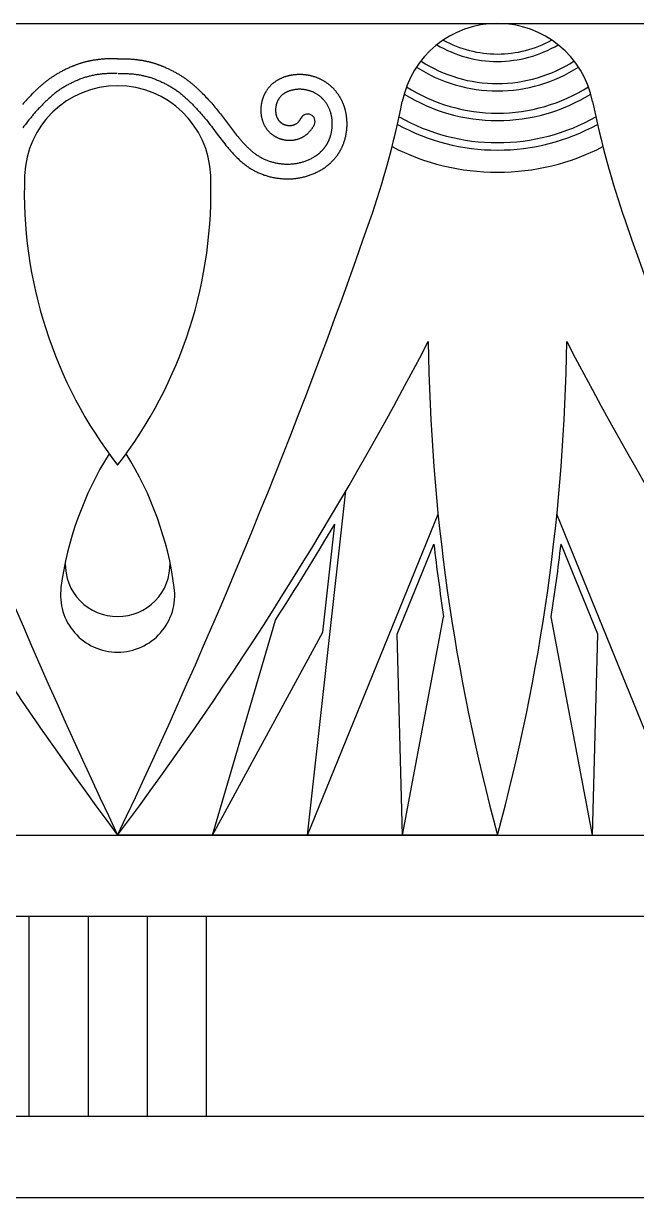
# Model space of a CAD drawing. Extents: x -111 to 2985, y -118 to 122.
# Drawn here: x -45.41 to -33.54, y -35.88 to -13.13 of the extents above; entities that cross this region are included whole.
import ezdxf

# ---------------------------------------------------------------- set-up
doc = ezdxf.new("R2010")
doc.units = 0
doc.layers.add('LAYER_03', color=5, linetype='CONTINUOUS')

msp = doc.modelspace()

# ---------------------------------------------------------------- linework, layer by layer
at = {"layer": 'LAYER_03'}
for points in [[(-58.307, -13.133), (-14.157, -13.133)], [(-43.591, -13.817), (-43.608, -13.817), (-43.625, -13.816), (-43.643, -13.816), (-43.659, -13.816), (-43.676, -13.816), (-43.693, -13.816), (-43.709, -13.816), (-43.726, -13.816), (-43.742, -13.816), (-43.758, -13.817), (-43.774, -13.817), (-43.79, -13.818), (-43.805, -13.819), (-43.821, -13.82), (-43.836, -13.821), (-43.851, -13.822), (-43.866, -13.823), (-43.881, -13.824), (-43.896, -13.825), (-43.911, -13.827), (-43.925, -13.828), (-43.94, -13.83), (-43.954, -13.831), (-43.968, -13.833), (-43.982, -13.835), (-43.996, -13.837), (-44.009, -13.839), (-44.023, -13.841), (-44.036, -13.843), (-44.05, -13.845), (-44.063, -13.847), (-44.076, -13.849), (-44.089, -13.852), (-44.102, -13.854), (-44.114, -13.857), (-44.127, -13.859), (-44.139, -13.862), (-44.152, -13.864), (-44.164, -13.867), (-44.176, -13.87), (-44.188, -13.873), (-44.2, -13.876), (-44.212, -13.879), (-44.223, -13.882), (-44.235, -13.885), (-44.246, -13.888), (-44.258, -13.891), (-44.269, -13.894), (-44.28, -13.898), (-44.291, -13.901), (-44.302, -13.904), (-44.313, -13.908), (-44.323, -13.911), (-44.334, -13.915), (-44.344, -13.918), (-44.355, -13.922), (-44.365, -13.925), (-44.375, -13.929), (-44.385, -13.932), (-44.395, -13.936), (-44.405, -13.94), (-44.415, -13.944), (-44.425, -13.947), (-44.435, -13.951), (-44.444, -13.955), (-44.454, -13.959), (-44.463, -13.963), (-44.472, -13.966), (-44.491, -13.974), (-44.509, -13.982), (-44.527, -13.99), (-44.544, -13.998), (-44.561, -14.006), (-44.578, -14.013), (-44.595, -14.021), (-44.611, -14.029), (-44.627, -14.037), (-44.643, -14.045), (-44.658, -14.053), (-44.673, -14.061), (-44.688, -14.069), (-44.703, -14.077), (-44.718, -14.085), (-44.732, -14.093), (-44.746, -14.101), (-44.76, -14.109), (-44.774, -14.118), (-44.788, -14.126), (-44.801, -14.134), (-44.814, -14.142), (-44.828, -14.151), (-44.84, -14.159), (-44.853, -14.167), (-44.866, -14.176), (-44.878, -14.184), (-44.891, -14.193), (-44.903, -14.201), (-44.915, -14.21), (-44.927, -14.219), (-44.939, -14.228), (-44.951, -14.237), (-44.963, -14.246), (-44.974, -14.255), (-44.986, -14.264), (-44.997, -14.273), (-45.009, -14.282), (-45.02, -14.292), (-45.032, -14.301), (-45.043, -14.311), (-45.054, -14.32), (-45.066, -14.33), (-45.077, -14.34), (-45.088, -14.35), (-45.1, -14.36), (-45.111, -14.37), (-45.122, -14.381), (-45.134, -14.391), (-45.145, -14.402), (-45.156, -14.412), (-45.167, -14.423), (-45.179, -14.434), (-45.19, -14.445), (-45.201, -14.456), (-45.213, -14.467), (-45.224, -14.478), (-45.235, -14.489), (-45.258, -14.512), (-45.28, -14.535), (-45.302, -14.558), (-45.325, -14.582), (-45.347, -14.605), (-45.369, -14.63), (-45.391, -14.654), (-45.412, -14.679), (-45.434, -14.703)], [(-43.591, -13.817), (-43.573, -13.817), (-43.556, -13.816), (-43.539, -13.816), (-43.522, -13.816), (-43.505, -13.816), (-43.488, -13.816), (-43.472, -13.816), (-43.455, -13.816), (-43.439, -13.816), (-43.423, -13.817), (-43.407, -13.817), (-43.391, -13.818), (-43.376, -13.819), (-43.36, -13.82), (-43.345, -13.821), (-43.33, -13.822), (-43.315, -13.823), (-43.3, -13.824), (-43.285, -13.825), (-43.271, -13.827), (-43.256, -13.828), (-43.242, -13.83), (-43.227, -13.831), (-43.213, -13.833), (-43.199, -13.835), (-43.186, -13.837), (-43.172, -13.839), (-43.158, -13.841), (-43.145, -13.843), (-43.132, -13.845), (-43.118, -13.847), (-43.105, -13.849), (-43.092, -13.852), (-43.08, -13.854), (-43.067, -13.857), (-43.054, -13.859), (-43.042, -13.862), (-43.03, -13.864), (-43.017, -13.867), (-43.005, -13.87), (-42.993, -13.873), (-42.981, -13.876), (-42.97, -13.879), (-42.958, -13.882), (-42.946, -13.885), (-42.935, -13.888), (-42.924, -13.891), (-42.912, -13.894), (-42.901, -13.898), (-42.89, -13.901), (-42.879, -13.904), (-42.869, -13.908), (-42.858, -13.911), (-42.847, -13.915), (-42.837, -13.918), (-42.826, -13.922), (-42.816, -13.925), (-42.806, -13.929), (-42.796, -13.932), (-42.786, -13.936), (-42.776, -13.94), (-42.766, -13.944), (-42.756, -13.947), (-42.747, -13.951), (-42.737, -13.955), (-42.728, -13.959), (-42.718, -13.963), (-42.709, -13.966), (-42.691, -13.974), (-42.672, -13.982), (-42.655, -13.99), (-42.637, -13.998), (-42.62, -14.006), (-42.603, -14.013), (-42.587, -14.021), (-42.57, -14.029), (-42.554, -14.037), (-42.539, -14.045), (-42.523, -14.053), (-42.508, -14.061), (-42.493, -14.069), (-42.478, -14.077), (-42.463, -14.085), (-42.449, -14.093), (-42.435, -14.101), (-42.421, -14.109), (-42.407, -14.118), (-42.394, -14.126), (-42.38, -14.134), (-42.367, -14.142), (-42.354, -14.151), (-42.341, -14.159), (-42.328, -14.167), (-42.315, -14.176), (-42.303, -14.184), (-42.291, -14.193), (-42.278, -14.201), (-42.266, -14.21), (-42.254, -14.219), (-42.242, -14.228), (-42.23, -14.237), (-42.219, -14.246), (-42.207, -14.255), (-42.195, -14.264), (-42.184, -14.273), (-42.172, -14.282), (-42.161, -14.292), (-42.15, -14.301), (-42.138, -14.311), (-42.127, -14.32), (-42.116, -14.33), (-42.104, -14.34), (-42.093, -14.35), (-42.082, -14.36), (-42.07, -14.37), (-42.059, -14.381), (-42.048, -14.391), (-42.036, -14.402), (-42.025, -14.412), (-42.014, -14.423), (-42.003, -14.434), (-41.991, -14.445), (-41.98, -14.456), (-41.969, -14.467), (-41.957, -14.478), (-41.946, -14.489), (-41.924, -14.512), (-41.901, -14.535), (-41.879, -14.558), (-41.857, -14.582), (-41.835, -14.605), (-41.813, -14.63), (-41.791, -14.654), (-41.769, -14.679), (-41.747, -14.703), (-41.726, -14.728), (-41.705, -14.753), (-41.684, -14.779), (-41.663, -14.804), (-41.642, -14.83), (-41.622, -14.855), (-41.601, -14.881), (-41.581, -14.907), (-41.561, -14.933), (-41.542, -14.959), (-41.522, -14.985), (-41.483, -15.037), (-41.444, -15.089), (-41.404, -15.141), (-41.385, -15.167), (-41.365, -15.193), (-41.345, -15.219), (-41.325, -15.244), (-41.305, -15.27), (-41.285, -15.295), (-41.264, -15.321), (-41.244, -15.346), (-41.223, -15.371), (-41.212, -15.383), (-41.202, -15.396), (-41.191, -15.408), (-41.18, -15.42), (-41.169, -15.433), (-41.158, -15.445), (-41.147, -15.457), (-41.136, -15.469), (-41.125, -15.48), (-41.114, -15.492), (-41.102, -15.504), (-41.091, -15.515), (-41.079, -15.527), (-41.068, -15.538), (-41.056, -15.549), (-41.044, -15.56), (-41.032, -15.571), (-41.02, -15.582), (-41.008, -15.593), (-40.995, -15.603), (-40.983, -15.614), (-40.97, -15.624), (-40.957, -15.634), (-40.944, -15.644), (-40.931, -15.654), (-40.918, -15.663), (-40.905, -15.672), (-40.892, -15.682), (-40.878, -15.691), (-40.864, -15.699), (-40.85, -15.708), (-40.836, -15.716), (-40.822, -15.724), (-40.808, -15.732), (-40.793, -15.74), (-40.779, -15.748), (-40.764, -15.755), (-40.749, -15.762), (-40.733, -15.769), (-40.718, -15.775), (-40.703, -15.782), (-40.687, -15.788), (-40.671, -15.793), (-40.655, -15.799), (-40.639, -15.804), (-40.623, -15.81), (-40.607, -15.814), (-40.59, -15.819), (-40.574, -15.823), (-40.557, -15.827), (-40.54, -15.831), (-40.523, -15.835), (-40.506, -15.838), (-40.49, -15.841), (-40.472, -15.844), (-40.455, -15.846), (-40.438, -15.849), (-40.421, -15.851), (-40.404, -15.852), (-40.386, -15.854), (-40.369, -15.855), (-40.352, -15.856), (-40.334, -15.857), (-40.317, -15.857), (-40.3, -15.857), (-40.282, -15.857), (-40.265, -15.857), (-40.247, -15.856), (-40.23, -15.855), (-40.213, -15.854), (-40.195, -15.852), (-40.178, -15.85), (-40.161, -15.848), (-40.144, -15.846), (-40.127, -15.843), (-40.11, -15.84), (-40.093, -15.837), (-40.076, -15.833), (-40.059, -15.829), (-40.042, -15.825), (-40.025, -15.821), (-40.009, -15.816), (-39.992, -15.811), (-39.976, -15.806), (-39.96, -15.8), (-39.943, -15.794), (-39.927, -15.788), (-39.912, -15.782), (-39.896, -15.775), (-39.88, -15.768), (-39.865, -15.761), (-39.85, -15.753), (-39.835, -15.746), (-39.82, -15.738), (-39.805, -15.729), (-39.791, -15.721), (-39.776, -15.712), (-39.762, -15.703), (-39.748, -15.694), (-39.742, -15.689), (-39.735, -15.684), (-39.728, -15.679), (-39.721, -15.674), (-39.715, -15.669), (-39.708, -15.664), (-39.702, -15.659), (-39.695, -15.654), (-39.689, -15.649), (-39.683, -15.643), (-39.676, -15.638), (-39.67, -15.633), (-39.664, -15.627), (-39.658, -15.622), (-39.652, -15.616), (-39.646, -15.61), (-39.64, -15.605), (-39.635, -15.599), (-39.629, -15.593), (-39.623, -15.587), (-39.618, -15.581), (-39.612, -15.575), (-39.607, -15.569), (-39.602, -15.563), (-39.596, -15.557), (-39.591, -15.55), (-39.586, -15.544), (-39.581, -15.538), (-39.576, -15.531), (-39.572, -15.525), (-39.567, -15.518), (-39.562, -15.512), (-39.558, -15.505), (-39.553, -15.498), (-39.549, -15.491), (-39.544, -15.485), (-39.54, -15.478), (-39.536, -15.471), (-39.532, -15.464), (-39.528, -15.457), (-39.524, -15.45), (-39.52, -15.443), (-39.516, -15.435), (-39.513, -15.428), (-39.509, -15.421), (-39.506, -15.414), (-39.502, -15.406), (-39.499, -15.399), (-39.496, -15.392), (-39.493, -15.384), (-39.49, -15.377), (-39.487, -15.369), (-39.484, -15.361), (-39.481, -15.354), (-39.478, -15.346), (-39.475, -15.339), (-39.473, -15.331), (-39.47, -15.323), (-39.468, -15.315), (-39.466, -15.308), (-39.461, -15.292), (-39.457, -15.276), (-39.453, -15.261), (-39.45, -15.245), (-39.447, -15.229), (-39.444, -15.213), (-39.442, -15.197), (-39.439, -15.181), (-39.438, -15.165), (-39.436, -15.149), (-39.435, -15.133), (-39.434, -15.117), (-39.433, -15.101), (-39.433, -15.085), (-39.433, -15.07), (-39.433, -15.054), (-39.434, -15.038), (-39.435, -15.022), (-39.436, -15.007), (-39.437, -14.991), (-39.439, -14.976), (-39.441, -14.961), (-39.443, -14.946), (-39.446, -14.931), (-39.449, -14.916), (-39.452, -14.901), (-39.456, -14.887), (-39.459, -14.873), (-39.463, -14.858), (-39.468, -14.844), (-39.472, -14.831), (-39.477, -14.817), (-39.482, -14.804), (-39.488, -14.791), (-39.493, -14.778), (-39.499, -14.765), (-39.505, -14.752), (-39.512, -14.74), (-39.518, -14.728), (-39.525, -14.716), (-39.532, -14.704), (-39.539, -14.692), (-39.547, -14.681), (-39.554, -14.67), (-39.562, -14.659), (-39.57, -14.648), (-39.578, -14.638), (-39.587, -14.627), (-39.595, -14.617), (-39.604, -14.607), (-39.613, -14.598), (-39.622, -14.588), (-39.632, -14.579), (-39.641, -14.57), (-39.651, -14.562), (-39.661, -14.553), (-39.67, -14.545), (-39.68, -14.537), (-39.691, -14.529), (-39.701, -14.522), (-39.712, -14.514), (-39.722, -14.507), (-39.733, -14.5), (-39.744, -14.494), (-39.755, -14.488), (-39.766, -14.482), (-39.777, -14.476), (-39.788, -14.47), (-39.799, -14.465), (-39.811, -14.46), (-39.822, -14.455), (-39.834, -14.451), (-39.845, -14.446), (-39.857, -14.442), (-39.869, -14.439), (-39.881, -14.435), (-39.893, -14.432), (-39.904, -14.429), (-39.916, -14.426), (-39.928, -14.423), (-39.94, -14.421), (-39.952, -14.419), (-39.964, -14.417), (-39.976, -14.415), (-39.988, -14.413), (-40, -14.412), (-40.012, -14.411), (-40.024, -14.41), (-40.036, -14.409), (-40.047, -14.409), (-40.059, -14.409), (-40.071, -14.409), (-40.083, -14.409), (-40.094, -14.409), (-40.106, -14.41), (-40.117, -14.411), (-40.129, -14.412), (-40.14, -14.413), (-40.151, -14.414), (-40.162, -14.416), (-40.173, -14.418), (-40.184, -14.419), (-40.195, -14.422), (-40.206, -14.424), (-40.216, -14.426), (-40.227, -14.429), (-40.237, -14.432), (-40.247, -14.435), (-40.257, -14.438), (-40.267, -14.441), (-40.277, -14.445), (-40.286, -14.449), (-40.296, -14.452), (-40.305, -14.456), (-40.314, -14.461), (-40.323, -14.465), (-40.332, -14.47), (-40.34, -14.474), (-40.349, -14.479), (-40.357, -14.484), (-40.365, -14.49), (-40.373, -14.495), (-40.381, -14.501), (-40.388, -14.506), (-40.396, -14.512), (-40.403, -14.518), (-40.41, -14.525), (-40.417, -14.531), (-40.424, -14.538), (-40.43, -14.544), (-40.436, -14.551), (-40.443, -14.559), (-40.449, -14.566), (-40.454, -14.573), (-40.46, -14.581), (-40.465, -14.589), (-40.471, -14.597), (-40.476, -14.605), (-40.48, -14.613), (-40.485, -14.622), (-40.489, -14.63), (-40.494, -14.639), (-40.498, -14.648), (-40.501, -14.657), (-40.505, -14.666), (-40.508, -14.676), (-40.511, -14.686), (-40.514, -14.695), (-40.517, -14.705), (-40.52, -14.715), (-40.522, -14.726), (-40.524, -14.736), (-40.526, -14.746), (-40.527, -14.757), (-40.529, -14.767), (-40.53, -14.778), (-40.53, -14.789), (-40.531, -14.799), (-40.531, -14.81), (-40.531, -14.821), (-40.531, -14.832), (-40.53, -14.842), (-40.529, -14.853), (-40.528, -14.864), (-40.527, -14.874), (-40.525, -14.885), (-40.523, -14.895), (-40.521, -14.906), (-40.519, -14.911), (-40.518, -14.916), (-40.516, -14.921), (-40.515, -14.926), (-40.513, -14.931), (-40.511, -14.936), (-40.51, -14.941), (-40.508, -14.946), (-40.506, -14.951), (-40.504, -14.955), (-40.502, -14.96), (-40.499, -14.965), (-40.497, -14.97), (-40.495, -14.974), (-40.492, -14.979), (-40.489, -14.983), (-40.487, -14.988), (-40.484, -14.992), (-40.481, -14.997), (-40.478, -15.001), (-40.475, -15.005), (-40.472, -15.009), (-40.469, -15.014), (-40.465, -15.018), (-40.462, -15.022), (-40.458, -15.026), (-40.455, -15.03), (-40.451, -15.033), (-40.447, -15.037), (-40.443, -15.041), (-40.439, -15.044), (-40.435, -15.048), (-40.431, -15.051), (-40.427, -15.055), (-40.422, -15.058), (-40.418, -15.061), (-40.413, -15.064), (-40.409, -15.067), (-40.404, -15.07), (-40.399, -15.073), (-40.394, -15.076), (-40.389, -15.079), (-40.384, -15.081), (-40.378, -15.084), (-40.373, -15.086), (-40.368, -15.088), (-40.362, -15.09), (-40.357, -15.092), (-40.351, -15.094), (-40.345, -15.096), (-40.34, -15.098), (-40.334, -15.1), (-40.328, -15.101), (-40.322, -15.103), (-40.316, -15.104), (-40.31, -15.105), (-40.304, -15.106), (-40.298, -15.107), (-40.292, -15.108), (-40.286, -15.108), (-40.28, -15.109), (-40.274, -15.109), (-40.268, -15.11), (-40.262, -15.11), (-40.256, -15.11), (-40.249, -15.11), (-40.243, -15.109), (-40.237, -15.109), (-40.231, -15.108), (-40.225, -15.108), (-40.219, -15.107), (-40.213, -15.106), (-40.207, -15.105), (-40.2, -15.103), (-40.194, -15.102), (-40.188, -15.1), (-40.182, -15.099), (-40.177, -15.097), (-40.171, -15.095), (-40.165, -15.092), (-40.159, -15.09), (-40.153, -15.087), (-40.147, -15.084), (-40.142, -15.082), (-40.136, -15.078), (-40.131, -15.075), (-40.125, -15.072), (-40.12, -15.068), (-40.115, -15.064), (-40.109, -15.06), (-40.104, -15.056), (-40.099, -15.051), (-40.094, -15.047), (-40.089, -15.042), (-40.084, -15.037), (-40.08, -15.032), (-40.075, -15.027), (-40.071, -15.021), (-40.066, -15.015), (-40.062, -15.009), (-40.058, -15.003), (-40.054, -14.997), (-40.05, -14.99), (-40.046, -14.983), (-40.042, -14.976), (-40.039, -14.969)], [(-43.6, -14.103), (-43.619, -14.103), (-43.639, -14.102), (-43.658, -14.102), (-43.677, -14.102), (-43.697, -14.102), (-43.716, -14.102), (-43.736, -14.103), (-43.755, -14.103), (-43.774, -14.104), (-43.794, -14.105), (-43.813, -14.106), (-43.832, -14.107), (-43.852, -14.109), (-43.871, -14.11), (-43.89, -14.112), (-43.91, -14.114), (-43.929, -14.116), (-43.948, -14.119), (-43.967, -14.122), (-43.987, -14.124), (-44.006, -14.128), (-44.025, -14.131), (-44.044, -14.134), (-44.063, -14.138), (-44.082, -14.142), (-44.101, -14.146), (-44.12, -14.151), (-44.138, -14.156), (-44.157, -14.16), (-44.176, -14.166), (-44.195, -14.171), (-44.213, -14.176), (-44.232, -14.182), (-44.25, -14.188), (-44.268, -14.195), (-44.287, -14.201), (-44.305, -14.208), (-44.323, -14.215), (-44.341, -14.222), (-44.359, -14.229), (-44.377, -14.237), (-44.395, -14.244), (-44.412, -14.252), (-44.43, -14.26), (-44.448, -14.268), (-44.465, -14.277), (-44.482, -14.285), (-44.5, -14.294), (-44.517, -14.302), (-44.535, -14.311), (-44.552, -14.32), (-44.569, -14.329), (-44.586, -14.339), (-44.603, -14.348), (-44.62, -14.358), (-44.636, -14.368), (-44.653, -14.378), (-44.669, -14.388), (-44.685, -14.399), (-44.702, -14.409), (-44.718, -14.42), (-44.733, -14.432), (-44.749, -14.443), (-44.765, -14.454), (-44.78, -14.466), (-44.796, -14.478), (-44.811, -14.49), (-44.826, -14.502), (-44.841, -14.515), (-44.856, -14.527), (-44.87, -14.54), (-44.885, -14.552), (-44.9, -14.565), (-44.914, -14.578), (-44.928, -14.591), (-44.943, -14.604), (-44.957, -14.618), (-44.971, -14.631), (-44.985, -14.644), (-44.999, -14.658), (-45.013, -14.671), (-45.026, -14.685), (-45.04, -14.699), (-45.054, -14.713), (-45.067, -14.726), (-45.081, -14.74), (-45.094, -14.754), (-45.107, -14.769), (-45.121, -14.783), (-45.134, -14.797), (-45.147, -14.811), (-45.16, -14.826), (-45.173, -14.84), (-45.186, -14.854), (-45.199, -14.869), (-45.211, -14.884), (-45.224, -14.898), (-45.237, -14.913), (-45.249, -14.928), (-45.262, -14.943), (-45.274, -14.958), (-45.286, -14.972), (-45.311, -15.003), (-45.335, -15.033), (-45.359, -15.063), (-45.383, -15.094), (-45.406, -15.125), (-45.43, -15.156)], [(-43.581, -14.103), (-43.562, -14.103), (-43.543, -14.102), (-43.523, -14.102), (-43.504, -14.102), (-43.484, -14.102), (-43.465, -14.102), (-43.446, -14.103), (-43.426, -14.103), (-43.407, -14.104), (-43.387, -14.105), (-43.368, -14.106), (-43.349, -14.107), (-43.329, -14.109), (-43.31, -14.11), (-43.291, -14.112), (-43.272, -14.114), (-43.252, -14.116), (-43.233, -14.119), (-43.214, -14.122), (-43.195, -14.124), (-43.176, -14.128), (-43.157, -14.131), (-43.137, -14.134), (-43.118, -14.138), (-43.099, -14.142), (-43.081, -14.146), (-43.062, -14.151), (-43.043, -14.156), (-43.024, -14.16), (-43.005, -14.166), (-42.987, -14.171), (-42.968, -14.176), (-42.95, -14.182), (-42.931, -14.188), (-42.913, -14.195), (-42.895, -14.201), (-42.876, -14.208), (-42.858, -14.215), (-42.84, -14.222), (-42.822, -14.229), (-42.804, -14.237), (-42.787, -14.244), (-42.769, -14.252), (-42.751, -14.26), (-42.734, -14.268), (-42.716, -14.277), (-42.699, -14.285), (-42.681, -14.294), (-42.664, -14.302), (-42.647, -14.311), (-42.63, -14.32), (-42.612, -14.329), (-42.595, -14.339), (-42.579, -14.348), (-42.562, -14.358), (-42.545, -14.368), (-42.529, -14.378), (-42.512, -14.388), (-42.496, -14.399), (-42.48, -14.409), (-42.464, -14.42), (-42.448, -14.432), (-42.432, -14.443), (-42.417, -14.454), (-42.401, -14.466), (-42.386, -14.478), (-42.371, -14.49), (-42.355, -14.502), (-42.34, -14.515), (-42.326, -14.527), (-42.311, -14.54), (-42.296, -14.552), (-42.282, -14.565), (-42.267, -14.578), (-42.253, -14.591), (-42.239, -14.604), (-42.225, -14.618), (-42.21, -14.631), (-42.196, -14.644), (-42.183, -14.658), (-42.169, -14.671), (-42.155, -14.685), (-42.141, -14.699), (-42.128, -14.713), (-42.114, -14.726), (-42.101, -14.74), (-42.087, -14.754), (-42.074, -14.769), (-42.061, -14.783), (-42.048, -14.797), (-42.034, -14.811), (-42.021, -14.826), (-42.008, -14.84), (-41.996, -14.854), (-41.983, -14.869), (-41.97, -14.884), (-41.957, -14.898), (-41.945, -14.913), (-41.932, -14.928), (-41.92, -14.943), (-41.907, -14.958), (-41.895, -14.972), (-41.87, -15.003), (-41.846, -15.033), (-41.822, -15.063), (-41.799, -15.094), (-41.775, -15.125), (-41.752, -15.156), (-41.728, -15.187), (-41.682, -15.249), (-41.635, -15.311), (-41.612, -15.342), (-41.588, -15.372), (-41.564, -15.403), (-41.541, -15.434), (-41.516, -15.464), (-41.492, -15.494), (-41.48, -15.509), (-41.468, -15.524), (-41.455, -15.539), (-41.443, -15.554), (-41.43, -15.569), (-41.418, -15.584), (-41.405, -15.598), (-41.392, -15.613), (-41.379, -15.627), (-41.366, -15.642), (-41.353, -15.656), (-41.34, -15.67), (-41.326, -15.684), (-41.313, -15.698), (-41.299, -15.712), (-41.286, -15.725), (-41.272, -15.739), (-41.258, -15.752), (-41.244, -15.766), (-41.229, -15.779), (-41.215, -15.792), (-41.2, -15.805), (-41.186, -15.817), (-41.171, -15.83), (-41.156, -15.842), (-41.141, -15.854), (-41.125, -15.866), (-41.11, -15.878), (-41.094, -15.889), (-41.079, -15.901), (-41.063, -15.912), (-41.047, -15.922), (-41.03, -15.933), (-41.014, -15.943), (-40.997, -15.953), (-40.981, -15.963), (-40.964, -15.973), (-40.947, -15.982), (-40.93, -15.992), (-40.913, -16), (-40.895, -16.009), (-40.878, -16.017), (-40.86, -16.026), (-40.842, -16.033), (-40.824, -16.041), (-40.807, -16.048), (-40.788, -16.055), (-40.77, -16.062), (-40.752, -16.069), (-40.734, -16.075), (-40.715, -16.081), (-40.697, -16.086), (-40.678, -16.092), (-40.659, -16.097), (-40.641, -16.102), (-40.622, -16.106), (-40.603, -16.111), (-40.584, -16.115), (-40.565, -16.118), (-40.546, -16.122), (-40.527, -16.125), (-40.508, -16.128), (-40.488, -16.131), (-40.469, -16.133), (-40.45, -16.135), (-40.43, -16.137), (-40.411, -16.139), (-40.392, -16.14), (-40.372, -16.142), (-40.353, -16.142), (-40.334, -16.143), (-40.314, -16.143), (-40.295, -16.143), (-40.276, -16.143), (-40.256, -16.143), (-40.237, -16.142), (-40.217, -16.141), (-40.198, -16.14), (-40.179, -16.138), (-40.159, -16.136), (-40.14, -16.134), (-40.121, -16.132), (-40.102, -16.129), (-40.083, -16.126), (-40.064, -16.123), (-40.045, -16.119), (-40.026, -16.115), (-40.007, -16.111), (-39.988, -16.107), (-39.969, -16.102), (-39.95, -16.097), (-39.931, -16.092), (-39.913, -16.086), (-39.894, -16.08), (-39.876, -16.074), (-39.858, -16.068), (-39.84, -16.061), (-39.821, -16.054), (-39.803, -16.047), (-39.786, -16.039), (-39.768, -16.031), (-39.75, -16.023), (-39.733, -16.015), (-39.715, -16.006), (-39.698, -15.997), (-39.681, -15.988), (-39.664, -15.978), (-39.647, -15.969), (-39.631, -15.959), (-39.615, -15.948), (-39.598, -15.938), (-39.582, -15.927), (-39.566, -15.916), (-39.551, -15.904), (-39.535, -15.892), (-39.52, -15.88), (-39.505, -15.868), (-39.498, -15.862), (-39.49, -15.856), (-39.483, -15.849), (-39.476, -15.843), (-39.469, -15.836), (-39.462, -15.83), (-39.455, -15.823), (-39.448, -15.816), (-39.441, -15.81), (-39.434, -15.803), (-39.427, -15.796), (-39.42, -15.789), (-39.414, -15.782), (-39.407, -15.775), (-39.401, -15.767), (-39.394, -15.76), (-39.388, -15.753), (-39.381, -15.746), (-39.375, -15.738), (-39.369, -15.731), (-39.363, -15.723), (-39.357, -15.715), (-39.351, -15.708), (-39.345, -15.7), (-39.339, -15.692), (-39.334, -15.684), (-39.328, -15.676), (-39.323, -15.668), (-39.317, -15.66), (-39.312, -15.652), (-39.306, -15.644), (-39.301, -15.636), (-39.296, -15.628), (-39.291, -15.619), (-39.286, -15.611), (-39.281, -15.603), (-39.277, -15.594), (-39.272, -15.586), (-39.267, -15.577), (-39.263, -15.569), (-39.258, -15.56), (-39.254, -15.551), (-39.25, -15.543), (-39.246, -15.534), (-39.242, -15.525), (-39.238, -15.516), (-39.234, -15.507), (-39.23, -15.498), (-39.226, -15.49), (-39.223, -15.481), (-39.219, -15.472), (-39.216, -15.462), (-39.212, -15.453), (-39.209, -15.444), (-39.206, -15.435), (-39.203, -15.426), (-39.2, -15.417), (-39.197, -15.407), (-39.194, -15.398), (-39.191, -15.389), (-39.186, -15.37), (-39.181, -15.351), (-39.176, -15.333), (-39.172, -15.314), (-39.168, -15.295), (-39.164, -15.276), (-39.161, -15.257), (-39.158, -15.237), (-39.156, -15.218), (-39.153, -15.199), (-39.151, -15.18), (-39.15, -15.16), (-39.148, -15.141), (-39.147, -15.122), (-39.147, -15.102), (-39.147, -15.083), (-39.147, -15.064), (-39.147, -15.044), (-39.148, -15.025), (-39.149, -15.005), (-39.15, -14.986), (-39.152, -14.967), (-39.154, -14.947), (-39.155, -14.938), (-39.156, -14.928), (-39.158, -14.919), (-39.159, -14.909), (-39.161, -14.899), (-39.162, -14.89), (-39.164, -14.88), (-39.166, -14.871), (-39.168, -14.861), (-39.17, -14.852), (-39.172, -14.842), (-39.174, -14.833), (-39.176, -14.824), (-39.179, -14.814), (-39.181, -14.805), (-39.184, -14.796), (-39.187, -14.786), (-39.189, -14.777), (-39.192, -14.768), (-39.195, -14.758), (-39.198, -14.749), (-39.201, -14.74), (-39.204, -14.731), (-39.208, -14.722), (-39.211, -14.713), (-39.214, -14.704), (-39.218, -14.695), (-39.222, -14.686), (-39.225, -14.677), (-39.229, -14.668), (-39.233, -14.659), (-39.237, -14.65), (-39.241, -14.641), (-39.246, -14.633), (-39.25, -14.624), (-39.254, -14.615), (-39.259, -14.607), (-39.263, -14.598), (-39.268, -14.59), (-39.273, -14.581), (-39.277, -14.573), (-39.282, -14.564), (-39.287, -14.556), (-39.292, -14.548), (-39.297, -14.539), (-39.303, -14.531), (-39.308, -14.523), (-39.313, -14.515), (-39.319, -14.507), (-39.325, -14.499), (-39.33, -14.491), (-39.336, -14.484), (-39.342, -14.476), (-39.348, -14.468), (-39.354, -14.461), (-39.36, -14.453), (-39.366, -14.445), (-39.372, -14.438), (-39.379, -14.431), (-39.385, -14.423), (-39.391, -14.416), (-39.398, -14.409), (-39.405, -14.402), (-39.411, -14.395), (-39.418, -14.388), (-39.425, -14.381), (-39.432, -14.374), (-39.439, -14.368), (-39.446, -14.361), (-39.453, -14.354), (-39.46, -14.348), (-39.468, -14.341), (-39.475, -14.335), (-39.482, -14.329), (-39.49, -14.323), (-39.497, -14.317), (-39.505, -14.311), (-39.513, -14.305), (-39.52, -14.299), (-39.528, -14.293), (-39.536, -14.288), (-39.544, -14.282), (-39.552, -14.277), (-39.56, -14.271), (-39.568, -14.266), (-39.576, -14.261), (-39.585, -14.256), (-39.593, -14.251), (-39.601, -14.246), (-39.61, -14.241), (-39.618, -14.236), (-39.627, -14.232), (-39.635, -14.227), (-39.644, -14.223), (-39.652, -14.218), (-39.661, -14.214), (-39.67, -14.21), (-39.679, -14.206), (-39.688, -14.202), (-39.696, -14.198), (-39.705, -14.194), (-39.714, -14.19), (-39.723, -14.187), (-39.732, -14.183), (-39.741, -14.18), (-39.751, -14.176), (-39.76, -14.173), (-39.769, -14.17), (-39.778, -14.167), (-39.787, -14.164), (-39.797, -14.161), (-39.806, -14.159), (-39.815, -14.156), (-39.825, -14.153), (-39.834, -14.151), (-39.843, -14.149), (-39.853, -14.146), (-39.862, -14.144), (-39.872, -14.142), (-39.881, -14.14), (-39.891, -14.138), (-39.9, -14.137), (-39.91, -14.135), (-39.919, -14.134), (-39.929, -14.132), (-39.939, -14.131), (-39.948, -14.13), (-39.958, -14.128), (-39.967, -14.127), (-39.977, -14.126), (-39.987, -14.126), (-39.996, -14.125), (-40.006, -14.124), (-40.016, -14.124), (-40.026, -14.123), (-40.035, -14.123), (-40.045, -14.123), (-40.055, -14.123), (-40.064, -14.122), (-40.074, -14.123), (-40.084, -14.123), (-40.093, -14.123), (-40.103, -14.123), (-40.113, -14.124), (-40.122, -14.124), (-40.132, -14.125), (-40.142, -14.126), (-40.151, -14.126), (-40.161, -14.127), (-40.171, -14.128), (-40.18, -14.129), (-40.19, -14.131), (-40.2, -14.132), (-40.209, -14.133), (-40.219, -14.135), (-40.228, -14.137), (-40.238, -14.138), (-40.247, -14.14), (-40.257, -14.142), (-40.266, -14.144), (-40.276, -14.146), (-40.285, -14.148), (-40.295, -14.151), (-40.304, -14.153), (-40.313, -14.156), (-40.323, -14.159), (-40.332, -14.161), (-40.341, -14.164), (-40.35, -14.167), (-40.359, -14.17), (-40.369, -14.174), (-40.378, -14.177), (-40.387, -14.181), (-40.396, -14.184), (-40.405, -14.188), (-40.414, -14.192), (-40.422, -14.196), (-40.431, -14.2), (-40.44, -14.204), (-40.449, -14.208), (-40.457, -14.213), (-40.466, -14.217), (-40.475, -14.222), (-40.483, -14.226), (-40.491, -14.231), (-40.5, -14.236), (-40.508, -14.241), (-40.516, -14.247), (-40.524, -14.252), (-40.532, -14.257), (-40.54, -14.263), (-40.548, -14.268), (-40.556, -14.274), (-40.564, -14.28), (-40.571, -14.286), (-40.579, -14.292), (-40.586, -14.298), (-40.594, -14.305), (-40.601, -14.311), (-40.608, -14.318), (-40.615, -14.324), (-40.622, -14.331), (-40.629, -14.338), (-40.635, -14.345), (-40.642, -14.352), (-40.648, -14.359), (-40.655, -14.367), (-40.661, -14.374), (-40.667, -14.382), (-40.673, -14.389), (-40.679, -14.397), (-40.685, -14.404), (-40.691, -14.412), (-40.696, -14.42), (-40.702, -14.428), (-40.707, -14.436), (-40.713, -14.444), (-40.718, -14.453), (-40.723, -14.461), (-40.728, -14.469), (-40.732, -14.478), (-40.737, -14.486), (-40.741, -14.495), (-40.746, -14.504), (-40.75, -14.512), (-40.754, -14.521), (-40.758, -14.53), (-40.762, -14.539), (-40.766, -14.548), (-40.769, -14.557), (-40.773, -14.566), (-40.776, -14.575), (-40.779, -14.584), (-40.782, -14.593), (-40.785, -14.603), (-40.788, -14.612), (-40.791, -14.621), (-40.793, -14.63), (-40.796, -14.64), (-40.798, -14.649), (-40.8, -14.659), (-40.802, -14.668), (-40.804, -14.678), (-40.806, -14.687), (-40.808, -14.697), (-40.809, -14.706), (-40.811, -14.716), (-40.812, -14.726), (-40.813, -14.735), (-40.814, -14.745), (-40.815, -14.754), (-40.816, -14.764), (-40.816, -14.774), (-40.817, -14.784), (-40.817, -14.793), (-40.817, -14.803), (-40.818, -14.813), (-40.817, -14.822), (-40.817, -14.832), (-40.817, -14.842), (-40.817, -14.851), (-40.816, -14.861), (-40.815, -14.871), (-40.814, -14.88), (-40.813, -14.89), (-40.812, -14.9), (-40.811, -14.909), (-40.81, -14.919), (-40.808, -14.928), (-40.806, -14.938), (-40.804, -14.947), (-40.802, -14.957), (-40.8, -14.966), (-40.798, -14.976), (-40.796, -14.985), (-40.793, -14.995), (-40.79, -15.004), (-40.787, -15.013), (-40.784, -15.022), (-40.781, -15.031), (-40.778, -15.041), (-40.774, -15.05), (-40.771, -15.059), (-40.767, -15.068), (-40.763, -15.076), (-40.759, -15.085), (-40.755, -15.094), (-40.75, -15.103), (-40.746, -15.111), (-40.741, -15.12), (-40.736, -15.128), (-40.731, -15.136), (-40.726, -15.145), (-40.721, -15.153), (-40.716, -15.161), (-40.71, -15.169), (-40.704, -15.177), (-40.699, -15.184), (-40.693, -15.192), (-40.686, -15.199), (-40.68, -15.207), (-40.674, -15.214), (-40.667, -15.221), (-40.661, -15.228), (-40.654, -15.235), (-40.647, -15.242), (-40.64, -15.249), (-40.633, -15.255), (-40.625, -15.262), (-40.618, -15.268), (-40.611, -15.274), (-40.603, -15.28), (-40.595, -15.286), (-40.587, -15.292), (-40.58, -15.297), (-40.572, -15.303), (-40.563, -15.308), (-40.555, -15.313), (-40.547, -15.318), (-40.538, -15.323), (-40.53, -15.328), (-40.521, -15.332), (-40.513, -15.337), (-40.504, -15.341), (-40.495, -15.345), (-40.486, -15.349), (-40.477, -15.353), (-40.468, -15.356), (-40.459, -15.36), (-40.45, -15.363), (-40.441, -15.366), (-40.432, -15.369), (-40.423, -15.372), (-40.413, -15.375), (-40.404, -15.377), (-40.395, -15.38), (-40.385, -15.382), (-40.376, -15.384), (-40.366, -15.386), (-40.357, -15.388), (-40.347, -15.389), (-40.337, -15.391), (-40.328, -15.392), (-40.318, -15.393), (-40.309, -15.394), (-40.299, -15.395), (-40.289, -15.395), (-40.28, -15.396), (-40.27, -15.396), (-40.26, -15.396), (-40.25, -15.396), (-40.241, -15.396), (-40.231, -15.395), (-40.221, -15.395), (-40.212, -15.394), (-40.202, -15.393), (-40.192, -15.392), (-40.183, -15.391), (-40.173, -15.39), (-40.164, -15.388), (-40.154, -15.386), (-40.145, -15.384), (-40.135, -15.382), (-40.126, -15.38), (-40.116, -15.377), (-40.107, -15.375), (-40.098, -15.372), (-40.089, -15.369), (-40.079, -15.366), (-40.07, -15.362), (-40.061, -15.359), (-40.052, -15.355), (-40.043, -15.351), (-40.035, -15.347), (-40.026, -15.343), (-40.017, -15.339), (-40.009, -15.334), (-40, -15.33), (-39.992, -15.325), (-39.983, -15.32), (-39.975, -15.315), (-39.967, -15.31), (-39.959, -15.304), (-39.951, -15.299), (-39.943, -15.293), (-39.935, -15.287), (-39.928, -15.281), (-39.92, -15.275), (-39.913, -15.269), (-39.906, -15.262), (-39.899, -15.256), (-39.891, -15.249), (-39.885, -15.242), (-39.878, -15.235), (-39.871, -15.228), (-39.865, -15.221), (-39.858, -15.214), (-39.852, -15.206), (-39.846, -15.199), (-39.84, -15.191), (-39.834, -15.183), (-39.829, -15.175), (-39.823, -15.167), (-39.818, -15.159), (-39.813, -15.151), (-39.808, -15.143), (-39.803, -15.134), (-39.798, -15.126), (-39.793, -15.118), (-39.789, -15.109), (-39.784, -15.1), (-39.78, -15.092)], [(-39.911, -28.854), (-39.169, -22.186)], [(-39.911, -28.854), (-37.383, -22.639)], [(-32.553, -28.854), (-35.082, -22.639)], [(-41.751, -28.854), (-39.618, -24.923), (-39.385, -22.833)], [(-38.174, -24.963), (-37.464, -23.218)], [(-34.393, -28.854), (-34.291, -24.963), (-35.001, -23.218)], [(-41.751, -28.854), (-40.534, -24.693)], [(-38.072, -28.854), (-37.275, -24.626)], [(-34.393, -28.854), (-35.19, -24.626)], [(-38.072, -28.854), (-38.174, -24.963)], [(-50.949, -28.854), (-47.27, -28.854), (-43.591, -28.854)], [(-36.232, -28.854), (-39.911, -28.854), (-43.591, -28.854)], [(-36.232, -28.854), (-32.553, -28.854)], [(-58.307, -30.428), (-14.157, -30.428)], [(-45.308, -30.428), (-45.308, -34.302)], [(-44.163, -30.428), (-44.163, -34.302)], [(-43.018, -30.428), (-43.018, -34.302)], [(-41.873, -30.428), (-41.873, -34.302)], [(-58.307, -34.302), (-14.157, -34.302)], [(-58.307, -35.877), (-14.157, -35.877)]]:
    msp.add_lwpolyline(points, dxfattribs=at)
for points in [[(-36.232, -13.133, 0.357256), (-38.076, -14.643)], [(-34.389, -14.643, 0.357256), (-36.232, -13.133)], [(-37.408, -13.546, 0.134368), (-36.232, -13.868)], [(-37.282, -13.454, 0.127171), (-36.232, -13.725)], [(-36.232, -13.725, 0.127171), (-35.183, -13.454)], [(-36.232, -13.868, 0.134368), (-35.057, -13.546)], [(-37.717, -13.86, 0.144249), (-36.232, -14.298)], [(-36.232, -14.298, 0.144249), (-34.748, -13.86)], [(-37.801, -13.977, 0.144874), (-36.232, -14.441)], [(-36.232, -14.441, 0.144874), (-34.664, -13.977)], [(-43.591, -14.34, 0.403635), (-45.393, -16.079)], [(-43.591, -21.691, 0.175311), (-41.788, -16.079, 0.403635), (-43.591, -14.34)], [(-38.041, -14.501, 0.13869), (-36.232, -15.013)], [(-37.996, -14.361, 0.141346), (-36.232, -14.87)], [(-36.232, -14.87, 0.141346), (-34.469, -14.361)], [(-36.232, -15.013, 0.13869), (-34.423, -14.501)], [(-49.106, -14.643, 0.034113), (-48.476, -16.949, 0.027375), (-43.591, -28.854)], [(-38.705, -16.949, 0.034113), (-38.076, -14.643)], [(-34.389, -14.643, 0.034113), (-33.76, -16.949)], [(-39.78, -15.092, 1), (-40.039, -14.969)], [(-38.138, -14.942, 0.128972), (-36.232, -15.442)], [(-36.232, -15.442, 0.128972), (-34.326, -14.942)], [(-38.171, -15.088, 0.126251), (-36.232, -15.586)], [(-36.232, -15.586, 0.126251), (-34.294, -15.088)], [(-38.275, -15.519, 0.119626), (-36.232, -16.015)], [(-36.232, -16.015, 0.119626), (-34.19, -15.519)], [(-45.393, -16.079, 0.175311), (-43.591, -21.691)], [(-43.591, -28.854, 0.027375), (-38.705, -16.949)], [(-33.76, -16.949, 0.027375), (-28.874, -28.854)], [(-50.949, -28.854, 0.063148), (-49.608, -19.297, 0.040441), (-43.591, -28.854), (-25.07, -28.854)], [(-43.591, -28.854, 0.040441), (-37.573, -19.297)], [(-37.573, -19.297, 0.063148), (-36.232, -28.854)], [(-36.232, -28.854, 0.063148), (-34.891, -19.297)], [(-34.891, -19.297, 0.040441), (-28.874, -28.854)], [(-43.757, -21.468, 0.106557), (-44.688, -24.059, 0.453563), (-43.591, -25.312)], [(-42.493, -24.059, 0.106557), (-43.424, -21.468)], [(-40.534, -24.693, 0.007797), (-39.385, -22.833)], [(-37.464, -23.218, 0.009225), (-37.275, -24.626)], [(-35.19, -24.626, 0.009225), (-35.001, -23.218)], [(-44.606, -23.581, 0.422005), (-43.591, -24.623)], [(-43.591, -24.623, 0.422005), (-42.575, -23.581)], [(-43.591, -25.312, 0.453563), (-42.493, -24.059)]]:
    msp.add_lwpolyline(points, format="xyb", dxfattribs=at)

doc.saveas('drawing.dxf')
